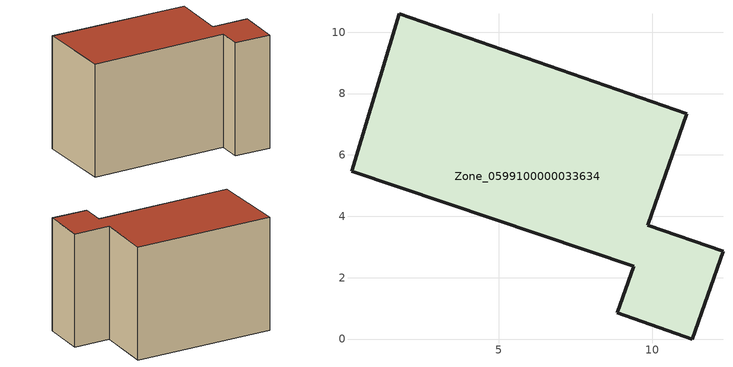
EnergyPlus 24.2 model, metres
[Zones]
Zone_0599100000033634
 floor ground (C_G): 9.86,3.71 12.31,2.86 11.32,0 8.87,0.85 9.4,2.37 0.21,5.47 1.76,10.59 11.13,7.33 z0
 wall outside (C_F): 8.87,0.85 11.32,0 12.31,2.86 9.86,3.71 11.13,7.33 1.76,10.59 0.21,5.47 9.4,2.37 8.87,0.85 z0:8.11
 roof outside (C_R): 1.76,10.59 0.21,5.47 9.4,2.37 8.87,0.85 11.32,0 12.31,2.86 9.86,3.71 11.13,7.33 z8.11
[BUILDING]
Pand.0599100000033634: North Axis=0; Terrain=City; Loads Convergence Tolerance Value=0.04; Temperature Convergence Tolerance Value=0.4; Solar Distribution=FullExterior; Maximum Number of Warmup Days=25; Minimum Number of Warmup Days=1
[Site:Location]
Rotterdam.The.Hague.AP_ZH_NLD Design_Conditions: Latitude=51.96; Longitude=4.45; Time Zone=1; Elevation=-4.5
[SITE:GROUNDTEMPERATURE:BUILDINGSURFACE]
18, 18, 18, 18, 18, 18, 18, 18, 18, 18, 18, 18
[MATERIAL] Thermal Absorptance=0.9; Solar Absorptance=0.7; Visible Absorptance=0.7
Name | Roughness | Thickness | Conductivity | Density | Specific Heat
G.TC.1992-2005 | MediumSmooth | 0.15 | 0.06 | 540 | 1210
F.TC.1992-2005 | Rough | 0.3 | 0.12 | 1920 | 840
R.TC.1992-2005 | MediumRough | 0.2 | 0.08 | 1500 | 1000
[CONSTRUCTION]
C_G: G.TC.1992-2005
C_F: F.TC.1992-2005
C_R: R.TC.1992-2005
[ZONE]
Zone_0599100000033634: Type=1; Multiplier=1; Ceiling Height=Autocalculate; Volume=Autocalculate; Floor Area=autocalculate; Part of Total Floor Area=Yes
[ZONEINFILTRATION:DESIGNFLOWRATE]
Infil_Zone_0599100000033634: Zone or ZoneList or Space or SpaceList=Zone_0599100000033634; Schedule=AlwaysOn; Design Flow Rate Calculation Method=Flow/Area; Flow Rate per Floor Area=0.0015; Constant Term Coefficient=1; Temperature Term Coefficient=0; Velocity Term Coefficient=0; Velocity Squared Term Coefficient=0
[HVACTEMPLATE:ZONE:IDEALLOADSAIRSYSTEM]
Zone_0599100000033634: Maximum Heating Supply Air Temperature=50; Minimum Cooling Supply Air Temperature=13; Maximum Heating Supply Air Humidity Ratio=0.0156; Minimum Cooling Supply Air Humidity Ratio=0.0077; Heating Limit=NoLimit; Cooling Limit=NoLimit; Dehumidification Control Type=ConstantSensibleHeatRatio; Cooling Sensible Heat Ratio=0.7; Dehumidification Setpoint=60; Humidification Control Type=None; Humidification Setpoint=30; Outdoor Air Method=None; Outdoor Air Flow Rate per Person=0.00944; Outdoor Air Flow Rate per Zone Floor Area=0; Outdoor Air Flow Rate per Zone=0; Demand Controlled Ventilation Type=None; Outdoor Air Economizer Type=NoEconomizer; Heat Recovery Type=None; Sensible Heat Recovery Effectiveness=0.7; Latent Heat Recovery Effectiveness=0.65
[ZONECONTROL:THERMOSTAT]
ThermostatControl_Zone_0599100000033634: Zone or ZoneList=Zone_0599100000033634; Control Type Schedule=DualSetpointControlType; Control 1=Thermostat_Zone_0599100000033634; Temperature Difference Between Cutout And Setpoint=0
[THERMOSTATSETPOINT:DUALSETPOINT]
Thermostat_Zone_0599100000033634: Heating Setpoint Temperature Schedule=HeatingSetpoint_Zone_0599100000033634; Cooling Setpoint Temperature Schedule=CoolingSetpoint_Zone_0599100000033634
[SCHEDULE:COMPACT]
HeatingSetpoint_Zone_0599100000033634: Through: 12/31, For: AllDays, Until: 24:00, 21
CoolingSetpoint_Zone_0599100000033634: Through: 12/31, For: AllDays, Until: 24:00, 24
DualSetpointControlType: Through: 12/31, For: AllDays, Until: 24:00, 4
AlwaysOn: Through: 12/31, For: AllDays, Until: 24:00, 1
